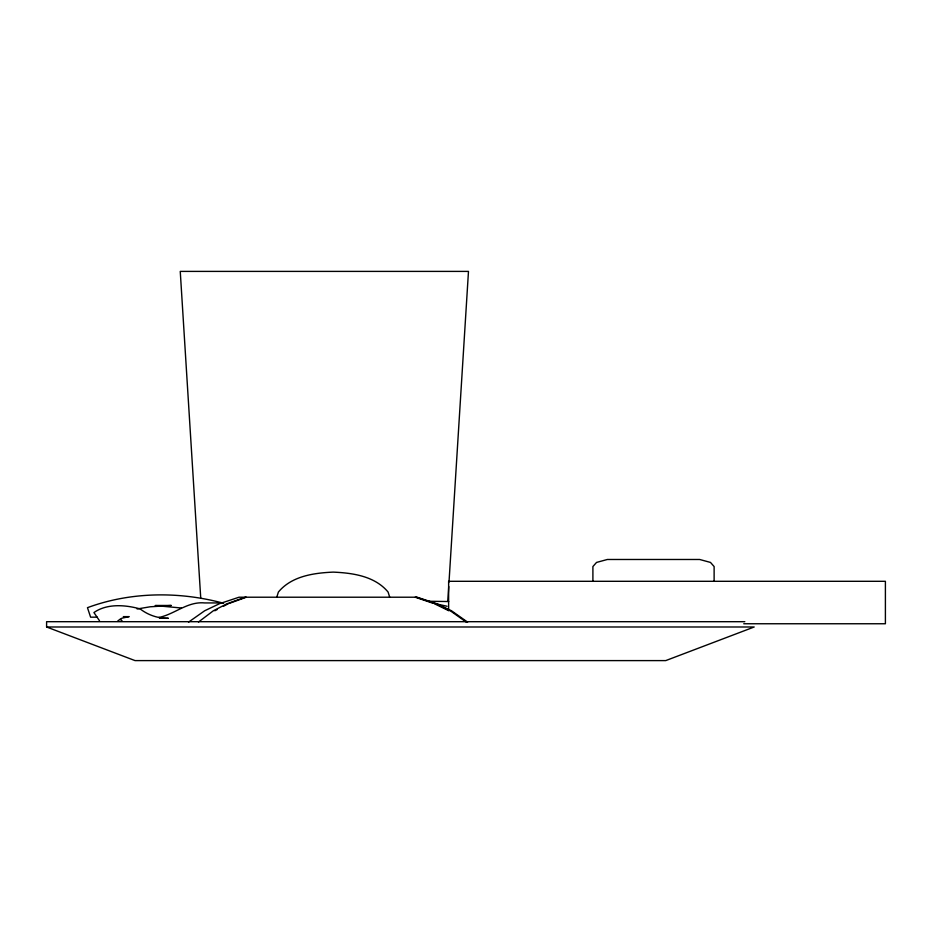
<?xml version="1.0" encoding="UTF-8"?>
<svg xmlns="http://www.w3.org/2000/svg" width="932" height="932" viewBox="0 0 932 932"><rect width="100%" height="100%" fill="white"/><g stroke="black" fill="none" stroke-linecap="round" stroke-linejoin="round"><path stroke-width="1.4" d="M447.814 601.058L448.735 586.543M449.003 582.185L468.481 271.398L180.249 271.398L200.741 598.158M276.769 597.214L278.4 592.041C291.611 576.104 313.746 572.959 333.248 572.12C352.739 572.959 374.874 576.104 388.085 592.041L389.716 597.214M198.493 622.017L213.346 610.775L227.117 603.703L245.291 597.214M117.898 620.759L122.057 618.149L129.175 616.635L123.35 616.635M188.532 622.133L204.667 610.775L219.486 603.703L239.035 597.214L417.128 597.214L436.677 603.703L451.496 610.775L467.631 622.133M214.803 610.775L217.273 609.493M223.459 606.278L228.398 603.703M229.68 603.237L246.339 597.214M137.109 608.992L150.169 606.79L171.29 605.474L155.749 605.474M158.731 617.497C174.657 614.339 187.449 601.233 204.69 602.934L223.132 602.934M427.706 601.268L448.711 601.536M97.243 617.17L90.602 617.17L87.468 607.676C130.655 591.669 179.375 591.261 223.598 603.26M159.803 618.289L168.377 618.289C158.09 618.499 148.188 615.143 140.149 608.922C125.412 604.833 107.029 603.319 93.934 612.557L99.503 620.759M744.819 621.691L46.6 621.691L46.6 626.991L135.047 660.602L665.739 660.602L754.198 626.991L46.6 626.991M743.736 623.753L885.4 623.753L885.4 581.3L448.63 581.3L448.63 609.598M155.178 605.555L181.414 608.014M436.176 603.854L447.092 606.266M416.278 597.214L435.64 603.703L450.307 610.775L466.291 622.133M415.218 597.214L432.984 603.237M434.347 603.703L448.84 610.775M120.065 619.314L122.057 620.759M714.122 581.3L714.122 566.551L710.487 562.427L699.664 559.48L607.361 559.48L596.538 562.427L592.903 566.551L592.903 581.3"/></g></svg>
